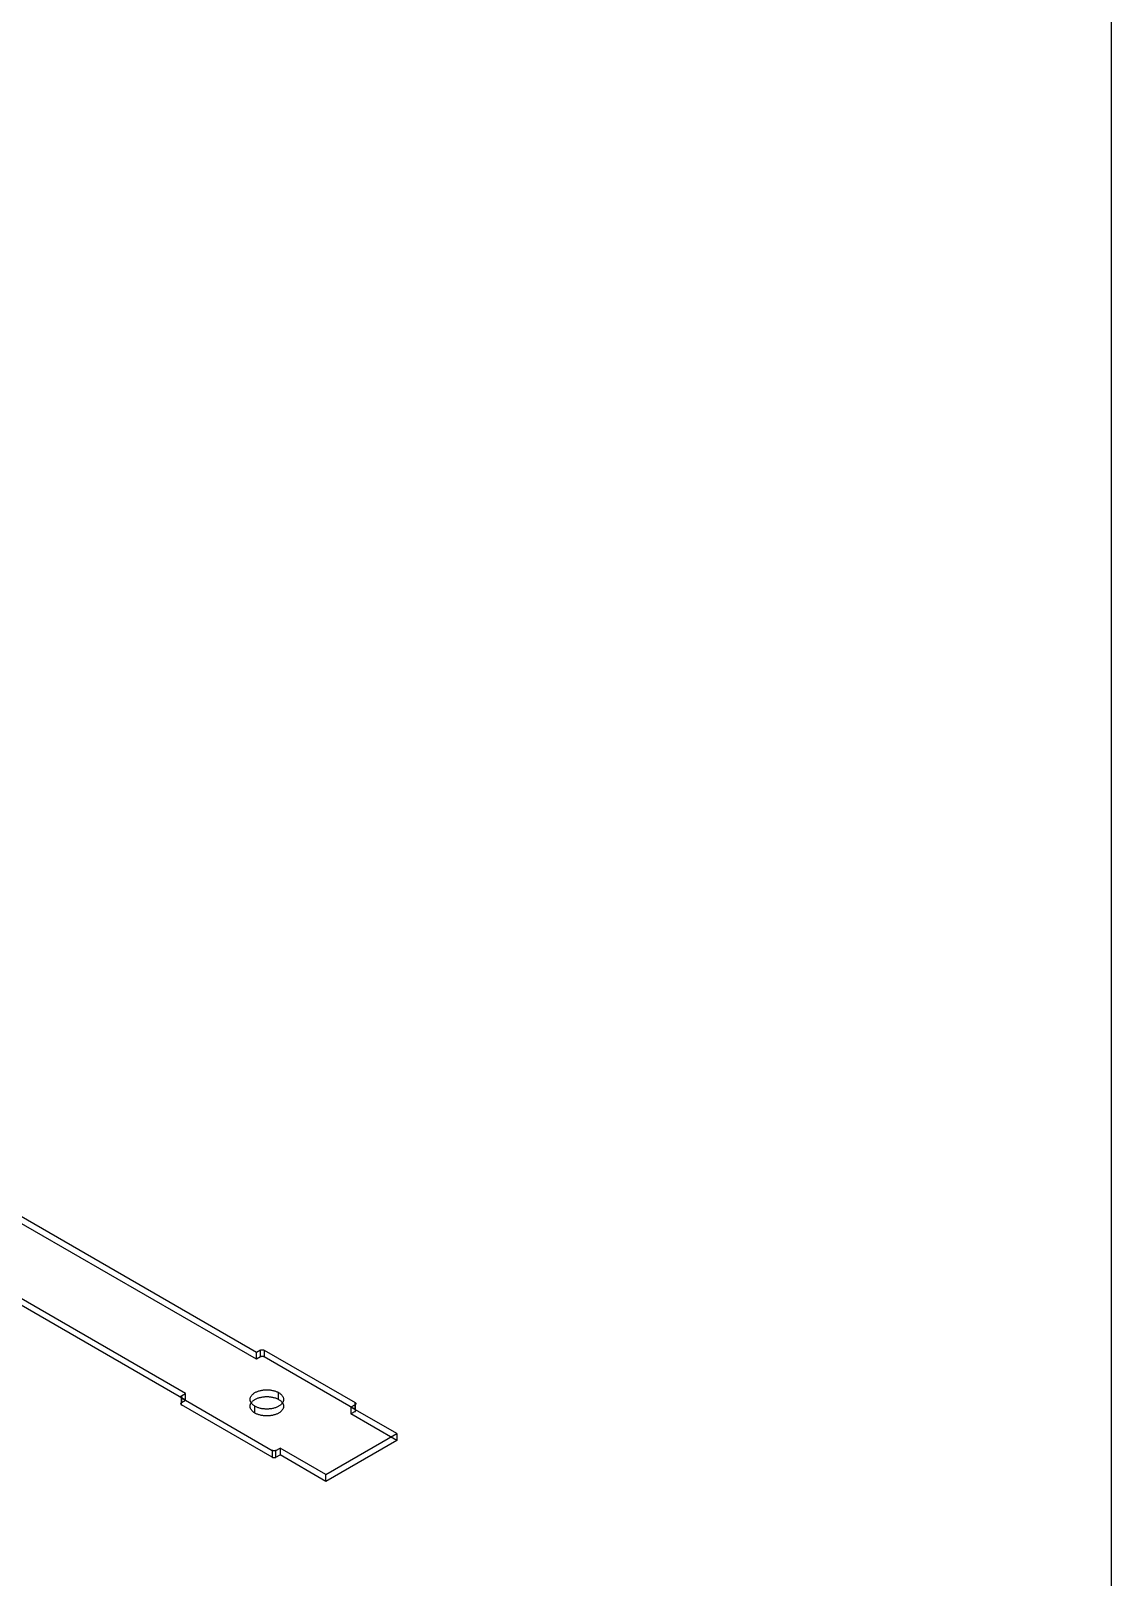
# Model space of a CAD drawing. Header units: inches. Extents: x 1.4 to 100.6, y 1.4 to 64.6.
# Drawn here: x 95.04 to 100.58, y 31.81 to 39.75 of the extents above; entities that cross this region are included whole.
import ezdxf

# ---------------------------------------------------------------- set-up
doc = ezdxf.new("R2010")
doc.units = ezdxf.units.IN
doc.header["$MEASUREMENT"] = 0

msp = doc.modelspace()

# ---------------------------------------------------------------- linework, layer by layer
at = {"layer": 'OUTLINE'}
for p, q in [((100.5833, 64.5833), (100.5833, 1.4167)), ((96.1956, 32.9629), (94.7389, 33.804)), ((96.1956, 32.9279), (94.7389, 33.7689)), ((95.8314, 32.7526), (94.3747, 33.5937)), ((95.8314, 32.7176), (94.3747, 33.5587)), ((96.2164, 32.9749), (96.1956, 32.9629)), ((96.1956, 32.9279), (96.1956, 32.9629)), ((96.2164, 32.9749), (96.2166, 32.975)), ((96.2164, 32.9399), (96.2164, 32.9749)), ((96.2166, 32.975), (96.2169, 32.9752)), ((96.2169, 32.9752), (96.2171, 32.9753)), ((96.2171, 32.9753), (96.2174, 32.9754)), ((96.2174, 32.9754), (96.2176, 32.9755)), ((96.2176, 32.9755), (96.2179, 32.9757)), ((96.2179, 32.9757), (96.2182, 32.9758)), ((96.2182, 32.9758), (96.2184, 32.9759)), ((96.2184, 32.9759), (96.2187, 32.976)), ((96.2187, 32.976), (96.219, 32.9761)), ((96.219, 32.9761), (96.2193, 32.9762)), ((96.2193, 32.9762), (96.2196, 32.9763)), ((96.2196, 32.9763), (96.2199, 32.9764)), ((96.2199, 32.9764), (96.2202, 32.9765)), ((96.2202, 32.9765), (96.2205, 32.9765)), ((96.2205, 32.9765), (96.2208, 32.9766)), ((96.2208, 32.9766), (96.2211, 32.9767)), ((96.2211, 32.9767), (96.2214, 32.9767)), ((96.2214, 32.9767), (96.2217, 32.9768)), ((96.2217, 32.9768), (96.222, 32.9769)), ((96.222, 32.9769), (96.2223, 32.9769)), ((96.2223, 32.9769), (96.2227, 32.977)), ((96.2227, 32.977), (96.223, 32.977)), ((96.223, 32.977), (96.2233, 32.977)), ((96.2233, 32.977), (96.2236, 32.9771)), ((96.2236, 32.9771), (96.224, 32.9771)), ((96.224, 32.9771), (96.2243, 32.9771)), ((96.2243, 32.9771), (96.2246, 32.9772)), ((96.2246, 32.9772), (96.225, 32.9772)), ((96.225, 32.9772), (96.2253, 32.9772)), ((96.2253, 32.9772), (96.2256, 32.9772)), ((96.2256, 32.9772), (96.2259, 32.9772)), ((96.2259, 32.9772), (96.2263, 32.9772)), ((96.2263, 32.9772), (96.2266, 32.9772)), ((96.2266, 32.9772), (96.2269, 32.9772)), ((96.2269, 32.9772), (96.2273, 32.9772)), ((96.2273, 32.9772), (96.2276, 32.9771)), ((96.2276, 32.9771), (96.2279, 32.9771)), ((96.2279, 32.9771), (96.2283, 32.9771)), ((96.2283, 32.9771), (96.2286, 32.977)), ((96.2286, 32.977), (96.2289, 32.977)), ((96.2289, 32.977), (96.2292, 32.977)), ((96.2292, 32.977), (96.2296, 32.9769)), ((96.2296, 32.9769), (96.2299, 32.9769)), ((96.2299, 32.9769), (96.2302, 32.9768)), ((96.2302, 32.9768), (96.2305, 32.9767)), ((96.2305, 32.9767), (96.2308, 32.9767)), ((96.2308, 32.9767), (96.2311, 32.9766)), ((96.2311, 32.9766), (96.2314, 32.9765)), ((96.2314, 32.9765), (96.2317, 32.9765)), ((96.2317, 32.9765), (96.232, 32.9764)), ((96.232, 32.9764), (96.2323, 32.9763)), ((96.2323, 32.9763), (96.2326, 32.9762)), ((96.2326, 32.9762), (96.2329, 32.9761)), ((96.2329, 32.9761), (96.2332, 32.976)), ((96.2332, 32.976), (96.2335, 32.9759)), ((96.2335, 32.9759), (96.2337, 32.9758)), ((96.2337, 32.9758), (96.234, 32.9757)), ((96.234, 32.9757), (96.2343, 32.9755)), ((96.2343, 32.9755), (96.2345, 32.9754)), ((96.2345, 32.9754), (96.2348, 32.9753)), ((96.2348, 32.9753), (96.235, 32.9752)), ((96.235, 32.9752), (96.2353, 32.975)), ((96.2353, 32.975), (96.2355, 32.9749)), ((96.2355, 32.9749), (96.702, 32.7056)), ((96.2355, 32.9749), (96.2355, 32.9399)), ((96.2164, 32.9399), (96.1956, 32.9279)), ((96.2166, 32.94), (96.2164, 32.9399)), ((96.2169, 32.9401), (96.2166, 32.94)), ((96.2171, 32.9403), (96.2169, 32.9401)), ((96.2174, 32.9404), (96.2171, 32.9403)), ((96.2176, 32.9405), (96.2174, 32.9404)), ((96.2179, 32.9406), (96.2176, 32.9405)), ((96.2182, 32.9407), (96.2179, 32.9406)), ((96.2184, 32.9408), (96.2182, 32.9407)), ((96.2187, 32.9409), (96.2184, 32.9408)), ((96.219, 32.941), (96.2187, 32.9409)), ((96.2193, 32.9411), (96.219, 32.941)), ((96.2196, 32.9412), (96.2193, 32.9411)), ((96.2199, 32.9413), (96.2196, 32.9412)), ((96.2202, 32.9414), (96.2199, 32.9413)), ((96.2205, 32.9415), (96.2202, 32.9414)), ((96.2208, 32.9416), (96.2205, 32.9415)), ((96.2211, 32.9416), (96.2208, 32.9416)), ((96.2214, 32.9417), (96.2211, 32.9416)), ((96.2217, 32.9418), (96.2214, 32.9417)), ((96.222, 32.9418), (96.2217, 32.9418)), ((96.2223, 32.9419), (96.222, 32.9418)), ((96.2227, 32.9419), (96.2223, 32.9419)), ((96.223, 32.942), (96.2227, 32.9419)), ((96.2233, 32.942), (96.223, 32.942)), ((96.2236, 32.942), (96.2233, 32.942)), ((96.224, 32.9421), (96.2236, 32.942)), ((96.2243, 32.9421), (96.224, 32.9421)), ((96.2246, 32.9421), (96.2243, 32.9421)), ((96.225, 32.9421), (96.2246, 32.9421)), ((96.2253, 32.9421), (96.225, 32.9421)), ((96.2256, 32.9422), (96.2253, 32.9421)), ((96.2259, 32.9422), (96.2256, 32.9422)), ((96.2263, 32.9422), (96.2259, 32.9422)), ((96.2266, 32.9421), (96.2263, 32.9422)), ((96.2269, 32.9421), (96.2266, 32.9421)), ((96.2273, 32.9421), (96.2269, 32.9421)), ((96.2276, 32.9421), (96.2273, 32.9421)), ((96.2279, 32.9421), (96.2276, 32.9421)), ((96.2283, 32.942), (96.2279, 32.9421)), ((96.2286, 32.942), (96.2283, 32.942)), ((96.2289, 32.942), (96.2286, 32.942)), ((96.2292, 32.9419), (96.2289, 32.942)), ((96.2296, 32.9419), (96.2292, 32.9419)), ((96.2299, 32.9418), (96.2296, 32.9419)), ((96.2302, 32.9418), (96.2299, 32.9418)), ((96.2305, 32.9417), (96.2302, 32.9418)), ((96.2308, 32.9416), (96.2305, 32.9417)), ((96.2311, 32.9416), (96.2308, 32.9416)), ((96.2314, 32.9415), (96.2311, 32.9416)), ((96.2317, 32.9414), (96.2314, 32.9415)), ((96.232, 32.9413), (96.2317, 32.9414)), ((96.2323, 32.9412), (96.232, 32.9413)), ((96.2326, 32.9411), (96.2323, 32.9412)), ((96.2329, 32.941), (96.2326, 32.9411)), ((96.2332, 32.9409), (96.2329, 32.941)), ((96.2335, 32.9408), (96.2332, 32.9409)), ((96.2337, 32.9407), (96.2335, 32.9408)), ((96.234, 32.9406), (96.2337, 32.9407)), ((96.2343, 32.9405), (96.234, 32.9406)), ((96.2345, 32.9404), (96.2343, 32.9405)), ((96.2348, 32.9403), (96.2345, 32.9404)), ((96.235, 32.9401), (96.2348, 32.9403)), ((96.2353, 32.94), (96.235, 32.9401)), ((96.2355, 32.9399), (96.2353, 32.94)), ((96.702, 32.6706), (96.2355, 32.9399)), ((95.8067, 32.7359), (95.8068, 32.7361)), ((95.8067, 32.7357), (95.8067, 32.7359)), ((95.8067, 32.7355), (95.8067, 32.7357)), ((95.8067, 32.7353), (95.8067, 32.7355)), ((95.8067, 32.7351), (95.8067, 32.7353)), ((95.8067, 32.7349), (95.8067, 32.7351)), ((95.8067, 32.7347), (95.8067, 32.7349)), ((95.8067, 32.7346), (95.8067, 32.7347)), ((95.8067, 32.7344), (95.8067, 32.7346)), ((95.8068, 32.7342), (95.8067, 32.7344)), ((95.8068, 32.7363), (95.8069, 32.7365)), ((95.8068, 32.7361), (95.8068, 32.7363)), ((95.8068, 32.734), (95.8068, 32.7342)), ((95.8069, 32.7338), (95.8068, 32.734)), ((95.8069, 32.7366), (95.807, 32.7368)), ((95.8069, 32.7365), (95.8069, 32.7366)), ((95.8069, 32.7336), (95.8069, 32.7338)), ((95.807, 32.7334), (95.8069, 32.7336)), ((95.807, 32.7368), (95.8071, 32.737)), ((95.8071, 32.7332), (95.807, 32.7334)), ((95.8071, 32.737), (95.8072, 32.7372)), ((95.8072, 32.733), (95.8071, 32.7332)), ((95.8072, 32.7372), (95.8073, 32.7374)), ((95.8073, 32.7329), (95.8072, 32.733)), ((95.8073, 32.7374), (95.8074, 32.7376)), ((95.8074, 32.7327), (95.8073, 32.7329)), ((95.8074, 32.7376), (95.8075, 32.7378)), ((95.8075, 32.7325), (95.8074, 32.7327)), ((95.8075, 32.7378), (95.8076, 32.7379)), ((95.8076, 32.7323), (95.8075, 32.7325)), ((95.8076, 32.7379), (95.8077, 32.7381)), ((95.8077, 32.7321), (95.8076, 32.7323)), ((95.8077, 32.7381), (95.8078, 32.7383)), ((95.8078, 32.732), (95.8077, 32.7321)), ((95.8078, 32.7383), (95.808, 32.7385)), ((95.808, 32.7318), (95.8078, 32.732)), ((95.808, 32.7385), (95.8081, 32.7386)), ((95.8081, 32.7316), (95.808, 32.7318)), ((95.8081, 32.7386), (95.8083, 32.7388)), ((95.8083, 32.7314), (95.8081, 32.7316)), ((95.8083, 32.7388), (95.8084, 32.739)), ((95.8084, 32.7313), (95.8083, 32.7314)), ((95.8084, 32.739), (95.8086, 32.7391)), ((95.8086, 32.7311), (95.8084, 32.7313)), ((95.8086, 32.7391), (95.8088, 32.7393)), ((95.8088, 32.7309), (95.8086, 32.7311)), ((95.8088, 32.7393), (95.809, 32.7395)), ((95.809, 32.7308), (95.8088, 32.7309)), ((95.809, 32.7395), (95.8091, 32.7396)), ((95.8091, 32.7306), (95.809, 32.7308)), ((95.8091, 32.7396), (95.8093, 32.7398)), ((95.8093, 32.7305), (95.8091, 32.7306)), ((95.8093, 32.7398), (95.8095, 32.7399)), ((95.8095, 32.7303), (95.8093, 32.7305)), ((95.8095, 32.7399), (95.8097, 32.7401)), ((95.8097, 32.7302), (95.8095, 32.7303)), ((95.8097, 32.7401), (95.81, 32.7402)), ((95.81, 32.73), (95.8097, 32.7302)), ((95.81, 32.7402), (95.8102, 32.7404)), ((95.8102, 32.7299), (95.81, 32.73)), ((95.8102, 32.7404), (95.8104, 32.7405)), ((95.8104, 32.7297), (95.8102, 32.7299)), ((95.8104, 32.7405), (95.8106, 32.7406)), ((95.8106, 32.7296), (95.8104, 32.7297)), ((95.8106, 32.7406), (95.8314, 32.7526)), ((95.8106, 32.7406), (95.8106, 32.7056)), ((95.8106, 32.6946), (95.8106, 32.7296)), ((95.8106, 32.7296), (96.2771, 32.4603)), ((95.8106, 32.7056), (95.8314, 32.7176)), ((95.8314, 32.7176), (95.8314, 32.7526)), ((96.1632, 32.7218), (96.1633, 32.7242)), ((96.1633, 32.7194), (96.1632, 32.7218)), ((96.1633, 32.7242), (96.1636, 32.7267)), ((96.1636, 32.717), (96.1633, 32.7194)), ((96.1636, 32.7267), (96.1641, 32.7291)), ((96.1641, 32.7145), (96.1636, 32.717)), ((96.1641, 32.7291), (96.1648, 32.7315)), ((96.1648, 32.7121), (96.1641, 32.7145)), ((96.1648, 32.7315), (96.1657, 32.7339)), ((96.1657, 32.7098), (96.1648, 32.7121)), ((96.1657, 32.7339), (96.1669, 32.7362)), ((96.1669, 32.7074), (96.1657, 32.7098)), ((96.1669, 32.7362), (96.1682, 32.7385)), ((96.1682, 32.7051), (96.1669, 32.7074)), ((96.1682, 32.7385), (96.1697, 32.7408)), ((96.1697, 32.7408), (96.1714, 32.743)), ((96.1697, 32.7057), (96.1714, 32.708)), ((96.1714, 32.743), (96.1733, 32.7452)), ((96.1714, 32.708), (96.1733, 32.7101)), ((96.1733, 32.7452), (96.1754, 32.7473)), ((96.1733, 32.7101), (96.1754, 32.7122)), ((96.1754, 32.7473), (96.1776, 32.7493)), ((96.1754, 32.7122), (96.1776, 32.7143)), ((96.1776, 32.7493), (96.1801, 32.7513)), ((96.1776, 32.7143), (96.1801, 32.7163)), ((96.1801, 32.7513), (96.1827, 32.7532)), ((96.1801, 32.7163), (96.1827, 32.7182)), ((96.1827, 32.7532), (96.1854, 32.7551)), ((96.1827, 32.7182), (96.1854, 32.72)), ((96.1854, 32.7551), (96.1883, 32.7569)), ((96.1854, 32.72), (96.1883, 32.7218)), ((96.1883, 32.7569), (96.1914, 32.7585)), ((96.1883, 32.7218), (96.1914, 32.7235)), ((96.1914, 32.7585), (96.1946, 32.7601)), ((96.1914, 32.7235), (96.1946, 32.7251)), ((96.1946, 32.7601), (96.1979, 32.7616)), ((96.1946, 32.7251), (96.1979, 32.7266)), ((96.1979, 32.7616), (96.2013, 32.763)), ((96.1979, 32.7266), (96.2013, 32.728)), ((96.2013, 32.763), (96.2049, 32.7643)), ((96.2013, 32.728), (96.2049, 32.7293)), ((96.2049, 32.7643), (96.2085, 32.7655)), ((96.2049, 32.7293), (96.2085, 32.7305)), ((96.2085, 32.7655), (96.2123, 32.7666)), ((96.2085, 32.7305), (96.2123, 32.7316)), ((96.2123, 32.7666), (96.2162, 32.7676)), ((96.2123, 32.7316), (96.2162, 32.7326)), ((96.2162, 32.7676), (96.2201, 32.7685)), ((96.2162, 32.7326), (96.2201, 32.7334)), ((96.2201, 32.7685), (96.2241, 32.7692)), ((96.2201, 32.7334), (96.2241, 32.7342)), ((96.2241, 32.7692), (96.2282, 32.7699)), ((96.2241, 32.7342), (96.2282, 32.7348)), ((96.2282, 32.7699), (96.2323, 32.7704)), ((96.2282, 32.7348), (96.2323, 32.7354)), ((96.2323, 32.7704), (96.2364, 32.7708)), ((96.2323, 32.7354), (96.2364, 32.7358)), ((96.2364, 32.7708), (96.2406, 32.7711)), ((96.2364, 32.7358), (96.2406, 32.7361)), ((96.2406, 32.7711), (96.2448, 32.7713)), ((96.2406, 32.7361), (96.2448, 32.7363)), ((96.2448, 32.7713), (96.249, 32.7714)), ((96.2448, 32.7363), (96.249, 32.7363)), ((96.249, 32.7714), (96.2532, 32.7713)), ((96.249, 32.7363), (96.2532, 32.7363)), ((96.2532, 32.7713), (96.2574, 32.7711)), ((96.2532, 32.7363), (96.2574, 32.7361)), ((96.2574, 32.7711), (96.2616, 32.7708)), ((96.2574, 32.7361), (96.2616, 32.7358)), ((96.2616, 32.7708), (96.2658, 32.7704)), ((96.2616, 32.7358), (96.2658, 32.7354)), ((96.2658, 32.7704), (96.2699, 32.7699)), ((96.2658, 32.7354), (96.2699, 32.7348)), ((96.2699, 32.7699), (96.2739, 32.7692)), ((96.2699, 32.7348), (96.2739, 32.7342)), ((96.2739, 32.7692), (96.2779, 32.7685)), ((96.2739, 32.7342), (96.2779, 32.7334)), ((96.2779, 32.7685), (96.2819, 32.7676)), ((96.2779, 32.7334), (96.2819, 32.7326)), ((96.2819, 32.7676), (96.2857, 32.7666)), ((96.2819, 32.7326), (96.2857, 32.7316)), ((96.2857, 32.7666), (96.2895, 32.7655)), ((96.2857, 32.7316), (96.2895, 32.7305)), ((96.2895, 32.7655), (96.2931, 32.7643)), ((96.2895, 32.7305), (96.2931, 32.7293)), ((96.2931, 32.7643), (96.2967, 32.763)), ((96.2931, 32.7293), (96.2967, 32.728)), ((96.2967, 32.763), (96.3001, 32.7616)), ((96.2967, 32.728), (96.3001, 32.7266)), ((96.3001, 32.7616), (96.3035, 32.7601)), ((96.3001, 32.7266), (96.3035, 32.7251)), ((96.3035, 32.7601), (96.3067, 32.7585)), ((96.3035, 32.7251), (96.3067, 32.7235)), ((96.3067, 32.7585), (96.3097, 32.7569)), ((96.3067, 32.7235), (96.3097, 32.7218)), ((96.3097, 32.7569), (96.3126, 32.7551)), ((96.3097, 32.7218), (96.3097, 32.7569)), ((96.3097, 32.7218), (96.3126, 32.72)), ((96.3126, 32.7551), (96.3154, 32.7532)), ((96.3126, 32.72), (96.3154, 32.7182)), ((96.3154, 32.7532), (96.318, 32.7513)), ((96.3154, 32.7182), (96.318, 32.7163)), ((96.318, 32.7513), (96.3204, 32.7493)), ((96.318, 32.7163), (96.3204, 32.7143)), ((96.3204, 32.7493), (96.3226, 32.7473)), ((96.3204, 32.7143), (96.3226, 32.7122)), ((96.3226, 32.7473), (96.3247, 32.7452)), ((96.3226, 32.7122), (96.3247, 32.7101)), ((96.3247, 32.7452), (96.3266, 32.743)), ((96.3247, 32.7101), (96.3266, 32.708)), ((96.3266, 32.743), (96.3283, 32.7408)), ((96.3266, 32.708), (96.3283, 32.7057)), ((96.3283, 32.7408), (96.3298, 32.7385)), ((96.3298, 32.7385), (96.3312, 32.7362)), ((96.3312, 32.7074), (96.3298, 32.7051)), ((96.3312, 32.7362), (96.3323, 32.7339)), ((96.3323, 32.7098), (96.3312, 32.7074)), ((96.3323, 32.7339), (96.3332, 32.7315)), ((96.3332, 32.7121), (96.3323, 32.7098)), ((96.3332, 32.7315), (96.3339, 32.7291)), ((96.3339, 32.7145), (96.3332, 32.7121)), ((96.3339, 32.7291), (96.3344, 32.7267)), ((96.3344, 32.717), (96.3339, 32.7145)), ((96.3344, 32.7267), (96.3347, 32.7242)), ((96.3347, 32.7194), (96.3344, 32.717)), ((96.3347, 32.7242), (96.3348, 32.7218)), ((96.3348, 32.7218), (96.3347, 32.7194)), ((95.8068, 32.701), (95.8067, 32.7008)), ((95.8067, 32.7008), (95.8067, 32.7007)), ((95.8067, 32.7007), (95.8067, 32.7005)), ((95.8067, 32.7005), (95.8067, 32.7003)), ((95.8067, 32.7003), (95.8067, 32.7001)), ((95.8067, 32.7001), (95.8067, 32.6999)), ((95.8067, 32.6999), (95.8067, 32.6997)), ((95.8067, 32.6997), (95.8067, 32.6995)), ((95.8067, 32.6995), (95.8067, 32.6993)), ((95.8067, 32.6993), (95.8068, 32.6991)), ((95.8069, 32.7014), (95.8068, 32.7012)), ((95.8068, 32.7012), (95.8068, 32.701)), ((95.8068, 32.6991), (95.8068, 32.6989)), ((95.8068, 32.6989), (95.8069, 32.6987)), ((95.807, 32.7018), (95.8069, 32.7016)), ((95.8069, 32.7016), (95.8069, 32.7014)), ((95.8069, 32.6987), (95.8069, 32.6986)), ((95.8069, 32.6986), (95.807, 32.6984)), ((95.8071, 32.702), (95.807, 32.7018)), ((95.807, 32.6984), (95.8071, 32.6982)), ((95.8072, 32.7022), (95.8071, 32.702)), ((95.8071, 32.6982), (95.8072, 32.698)), ((95.8073, 32.7023), (95.8072, 32.7022)), ((95.8072, 32.698), (95.8073, 32.6978)), ((95.8074, 32.7025), (95.8073, 32.7023)), ((95.8073, 32.6978), (95.8074, 32.6976)), ((95.8075, 32.7027), (95.8074, 32.7025)), ((95.8074, 32.6976), (95.8075, 32.6975)), ((95.8076, 32.7029), (95.8075, 32.7027)), ((95.8075, 32.6975), (95.8076, 32.6973)), ((95.8077, 32.7031), (95.8076, 32.7029)), ((95.8076, 32.6973), (95.8077, 32.6971)), ((95.8078, 32.7032), (95.8077, 32.7031)), ((95.8077, 32.6971), (95.8078, 32.6969)), ((95.808, 32.7034), (95.8078, 32.7032)), ((95.8078, 32.6969), (95.808, 32.6967)), ((95.8081, 32.7036), (95.808, 32.7034)), ((95.808, 32.6967), (95.8081, 32.6966)), ((95.8083, 32.7038), (95.8081, 32.7036)), ((95.8081, 32.6966), (95.8083, 32.6964)), ((95.8084, 32.7039), (95.8083, 32.7038)), ((95.8083, 32.6964), (95.8084, 32.6962)), ((95.8086, 32.7041), (95.8084, 32.7039)), ((95.8084, 32.6962), (95.8086, 32.6961)), ((95.8088, 32.7043), (95.8086, 32.7041)), ((95.8086, 32.6961), (95.8088, 32.6959)), ((95.809, 32.7044), (95.8088, 32.7043)), ((95.8088, 32.6959), (95.809, 32.6957)), ((95.8091, 32.7046), (95.809, 32.7044)), ((95.809, 32.6957), (95.8091, 32.6956)), ((95.8093, 32.7047), (95.8091, 32.7046)), ((95.8091, 32.6956), (95.8093, 32.6954)), ((95.8095, 32.7049), (95.8093, 32.7047)), ((95.8093, 32.6954), (95.8095, 32.6953)), ((95.8097, 32.705), (95.8095, 32.7049)), ((95.8095, 32.6953), (95.8097, 32.6951)), ((95.81, 32.7052), (95.8097, 32.705)), ((95.8097, 32.6951), (95.81, 32.695)), ((95.8102, 32.7053), (95.81, 32.7052)), ((95.81, 32.695), (95.8102, 32.6948)), ((95.8104, 32.7055), (95.8102, 32.7053)), ((95.8102, 32.6948), (95.8104, 32.6947)), ((95.8106, 32.7056), (95.8104, 32.7055)), ((95.8104, 32.6947), (95.8106, 32.6946)), ((96.2771, 32.4252), (95.8106, 32.6946)), ((96.1632, 32.6868), (96.1633, 32.6892)), ((96.1633, 32.6843), (96.1632, 32.6868)), ((96.1633, 32.6892), (96.1636, 32.6916)), ((96.1636, 32.6819), (96.1633, 32.6843)), ((96.1636, 32.6916), (96.1641, 32.694)), ((96.1641, 32.6795), (96.1636, 32.6819)), ((96.1641, 32.694), (96.1648, 32.6964)), ((96.1648, 32.6771), (96.1641, 32.6795)), ((96.1648, 32.6964), (96.1657, 32.6988)), ((96.1657, 32.6747), (96.1648, 32.6771)), ((96.1657, 32.6988), (96.1669, 32.7012)), ((96.1669, 32.6724), (96.1657, 32.6747)), ((96.1669, 32.7012), (96.1682, 32.7035)), ((96.1682, 32.6701), (96.1669, 32.6724)), ((96.1682, 32.7035), (96.1697, 32.7057)), ((96.1697, 32.7028), (96.1682, 32.7051)), ((96.1697, 32.6678), (96.1682, 32.6701)), ((96.1714, 32.7006), (96.1697, 32.7028)), ((96.1714, 32.6656), (96.1697, 32.6678)), ((96.1733, 32.6984), (96.1714, 32.7006)), ((96.1733, 32.6634), (96.1714, 32.6656)), ((96.1754, 32.6963), (96.1733, 32.6984)), ((96.1754, 32.6613), (96.1733, 32.6634)), ((96.1776, 32.6943), (96.1754, 32.6963)), ((96.1776, 32.6592), (96.1754, 32.6613)), ((96.1801, 32.6923), (96.1776, 32.6943)), ((96.1801, 32.6572), (96.1776, 32.6592)), ((96.1827, 32.6904), (96.1801, 32.6923)), ((96.1827, 32.6553), (96.1801, 32.6572)), ((96.1854, 32.6885), (96.1827, 32.6904)), ((96.1854, 32.6535), (96.1827, 32.6553)), ((96.1883, 32.6868), (96.1854, 32.6885)), ((96.1883, 32.6517), (96.1854, 32.6535)), ((96.1883, 32.6517), (96.1883, 32.6868)), ((96.1914, 32.6851), (96.1883, 32.6868)), ((96.1914, 32.65), (96.1883, 32.6517)), ((96.1946, 32.6835), (96.1914, 32.6851)), ((96.1946, 32.6485), (96.1914, 32.65)), ((96.1979, 32.682), (96.1946, 32.6835)), ((96.1979, 32.647), (96.1946, 32.6485)), ((96.2013, 32.6806), (96.1979, 32.682)), ((96.2013, 32.6456), (96.1979, 32.647)), ((96.2049, 32.6793), (96.2013, 32.6806)), ((96.2049, 32.6443), (96.2013, 32.6456)), ((96.2085, 32.6781), (96.2049, 32.6793)), ((96.2085, 32.6431), (96.2049, 32.6443)), ((96.2123, 32.677), (96.2085, 32.6781)), ((96.2123, 32.642), (96.2085, 32.6431)), ((96.2162, 32.676), (96.2123, 32.677)), ((96.2162, 32.641), (96.2123, 32.642)), ((96.2201, 32.6751), (96.2162, 32.676)), ((96.2201, 32.6401), (96.2162, 32.641)), ((96.2241, 32.6744), (96.2201, 32.6751)), ((96.2241, 32.6393), (96.2201, 32.6401)), ((96.2282, 32.6737), (96.2241, 32.6744)), ((96.2282, 32.6387), (96.2241, 32.6393)), ((96.2323, 32.6732), (96.2282, 32.6737)), ((96.2323, 32.6382), (96.2282, 32.6387)), ((96.2364, 32.6728), (96.2323, 32.6732)), ((96.2364, 32.6377), (96.2323, 32.6382)), ((96.2406, 32.6725), (96.2364, 32.6728)), ((96.2406, 32.6374), (96.2364, 32.6377)), ((96.2448, 32.6723), (96.2406, 32.6725)), ((96.2448, 32.6373), (96.2406, 32.6374)), ((96.249, 32.6722), (96.2448, 32.6723)), ((96.249, 32.6372), (96.2448, 32.6373)), ((96.2532, 32.6723), (96.249, 32.6722)), ((96.2532, 32.6373), (96.249, 32.6372)), ((96.2574, 32.6725), (96.2532, 32.6723)), ((96.2574, 32.6374), (96.2532, 32.6373)), ((96.2616, 32.6728), (96.2574, 32.6725)), ((96.2616, 32.6377), (96.2574, 32.6374)), ((96.2658, 32.6732), (96.2616, 32.6728)), ((96.2658, 32.6382), (96.2616, 32.6377)), ((96.2699, 32.6737), (96.2658, 32.6732)), ((96.2699, 32.6387), (96.2658, 32.6382)), ((96.2739, 32.6744), (96.2699, 32.6737)), ((96.2739, 32.6393), (96.2699, 32.6387)), ((96.2779, 32.6751), (96.2739, 32.6744)), ((96.2779, 32.6401), (96.2739, 32.6393)), ((96.2819, 32.676), (96.2779, 32.6751)), ((96.2819, 32.641), (96.2779, 32.6401)), ((96.2857, 32.677), (96.2819, 32.676)), ((96.2857, 32.642), (96.2819, 32.641)), ((96.2895, 32.6781), (96.2857, 32.677)), ((96.2895, 32.6431), (96.2857, 32.642)), ((96.2931, 32.6793), (96.2895, 32.6781)), ((96.2931, 32.6443), (96.2895, 32.6431)), ((96.2967, 32.6806), (96.2931, 32.6793)), ((96.2967, 32.6456), (96.2931, 32.6443)), ((96.3001, 32.682), (96.2967, 32.6806)), ((96.3001, 32.647), (96.2967, 32.6456)), ((96.3035, 32.6835), (96.3001, 32.682)), ((96.3035, 32.6485), (96.3001, 32.647)), ((96.3067, 32.6851), (96.3035, 32.6835)), ((96.3067, 32.65), (96.3035, 32.6485)), ((96.3097, 32.6868), (96.3067, 32.6851)), ((96.3097, 32.6517), (96.3067, 32.65)), ((96.3126, 32.6885), (96.3097, 32.6868)), ((96.3126, 32.6535), (96.3097, 32.6517)), ((96.3154, 32.6904), (96.3126, 32.6885)), ((96.3154, 32.6553), (96.3126, 32.6535)), ((96.318, 32.6923), (96.3154, 32.6904)), ((96.318, 32.6572), (96.3154, 32.6553)), ((96.3204, 32.6943), (96.318, 32.6923)), ((96.3204, 32.6592), (96.318, 32.6572)), ((96.3226, 32.6963), (96.3204, 32.6943)), ((96.3226, 32.6613), (96.3204, 32.6592)), ((96.3247, 32.6984), (96.3226, 32.6963)), ((96.3247, 32.6634), (96.3226, 32.6613)), ((96.3266, 32.7006), (96.3247, 32.6984)), ((96.3266, 32.6656), (96.3247, 32.6634)), ((96.3283, 32.7028), (96.3266, 32.7006)), ((96.3283, 32.6678), (96.3266, 32.6656)), ((96.3283, 32.7057), (96.3298, 32.7035)), ((96.3298, 32.7051), (96.3283, 32.7028)), ((96.3298, 32.6701), (96.3283, 32.6678)), ((96.3298, 32.7035), (96.3312, 32.7012)), ((96.3312, 32.6724), (96.3298, 32.6701)), ((96.3312, 32.7012), (96.3323, 32.6988)), ((96.3323, 32.6747), (96.3312, 32.6724)), ((96.3323, 32.6988), (96.3332, 32.6964)), ((96.3332, 32.6771), (96.3323, 32.6747)), ((96.3332, 32.6964), (96.3339, 32.694)), ((96.3339, 32.6795), (96.3332, 32.6771)), ((96.3339, 32.694), (96.3344, 32.6916)), ((96.3344, 32.6819), (96.3339, 32.6795)), ((96.3344, 32.6916), (96.3347, 32.6892)), ((96.3347, 32.6843), (96.3344, 32.6819)), ((96.3347, 32.6892), (96.3348, 32.6868)), ((96.3348, 32.6868), (96.3347, 32.6843)), ((96.702, 32.6946), (96.6812, 32.6826)), ((96.6812, 32.6826), (96.6812, 32.6475)), ((96.9167, 32.5466), (96.6812, 32.6826)), ((96.702, 32.6595), (96.6812, 32.6475)), ((96.9167, 32.5115), (96.6812, 32.6475)), ((96.702, 32.7056), (96.7022, 32.7055)), ((96.702, 32.6706), (96.702, 32.7056)), ((96.7022, 32.6947), (96.702, 32.6946)), ((96.702, 32.6946), (96.702, 32.6595)), ((96.7022, 32.6704), (96.702, 32.6706)), ((96.702, 32.6595), (96.7022, 32.6597)), ((96.7022, 32.7055), (96.7024, 32.7053)), ((96.7024, 32.6948), (96.7022, 32.6947)), ((96.7024, 32.6703), (96.7022, 32.6704)), ((96.7022, 32.6597), (96.7024, 32.6598)), ((96.7024, 32.7053), (96.7026, 32.7052)), ((96.7026, 32.695), (96.7024, 32.6948)), ((96.7026, 32.6701), (96.7024, 32.6703)), ((96.7024, 32.6598), (96.7026, 32.6599)), ((96.7026, 32.7052), (96.7028, 32.705)), ((96.7028, 32.6951), (96.7026, 32.695)), ((96.7028, 32.67), (96.7026, 32.6701)), ((96.7026, 32.6599), (96.7028, 32.6601)), ((96.7028, 32.705), (96.7031, 32.7049)), ((96.7031, 32.6953), (96.7028, 32.6951)), ((96.7031, 32.6698), (96.7028, 32.67)), ((96.7028, 32.6601), (96.7031, 32.6602)), ((96.7031, 32.7049), (96.7033, 32.7047)), ((96.7033, 32.6954), (96.7031, 32.6953)), ((96.7033, 32.6697), (96.7031, 32.6698)), ((96.7031, 32.6602), (96.7033, 32.6604)), ((96.7033, 32.7047), (96.7034, 32.7046)), ((96.7034, 32.6956), (96.7033, 32.6954)), ((96.7034, 32.6695), (96.7033, 32.6697)), ((96.7033, 32.6604), (96.7034, 32.6605)), ((96.7034, 32.7046), (96.7036, 32.7044)), ((96.7036, 32.6957), (96.7034, 32.6956)), ((96.7036, 32.6694), (96.7034, 32.6695)), ((96.7034, 32.6605), (96.7036, 32.6607)), ((96.7036, 32.7044), (96.7038, 32.7043)), ((96.7038, 32.6959), (96.7036, 32.6957)), ((96.7038, 32.6692), (96.7036, 32.6694)), ((96.7036, 32.6607), (96.7038, 32.6609)), ((96.7038, 32.7043), (96.704, 32.7041)), ((96.704, 32.6961), (96.7038, 32.6959)), ((96.704, 32.669), (96.7038, 32.6692)), ((96.7038, 32.6609), (96.704, 32.661)), ((96.704, 32.7041), (96.7042, 32.7039)), ((96.7042, 32.6962), (96.704, 32.6961)), ((96.7042, 32.6689), (96.704, 32.669)), ((96.704, 32.661), (96.7042, 32.6612)), ((96.7042, 32.7039), (96.7043, 32.7038)), ((96.7043, 32.6964), (96.7042, 32.6962)), ((96.7043, 32.6687), (96.7042, 32.6689)), ((96.7042, 32.6612), (96.7043, 32.6614)), ((96.7043, 32.7038), (96.7045, 32.7036)), ((96.7045, 32.6966), (96.7043, 32.6964)), ((96.7045, 32.6685), (96.7043, 32.6687)), ((96.7043, 32.6614), (96.7045, 32.6615)), ((96.7045, 32.7036), (96.7046, 32.7034)), ((96.7046, 32.6967), (96.7045, 32.6966)), ((96.7046, 32.6684), (96.7045, 32.6685)), ((96.7045, 32.6615), (96.7046, 32.6617)), ((96.7046, 32.7034), (96.7048, 32.7032)), ((96.7048, 32.6969), (96.7046, 32.6967)), ((96.7048, 32.6682), (96.7046, 32.6684)), ((96.7046, 32.6617), (96.7048, 32.6619)), ((96.7048, 32.7032), (96.7049, 32.7031)), ((96.7049, 32.6971), (96.7048, 32.6969)), ((96.7049, 32.668), (96.7048, 32.6682)), ((96.7048, 32.6619), (96.7049, 32.6621)), ((96.7049, 32.7031), (96.705, 32.7029)), ((96.705, 32.6973), (96.7049, 32.6971)), ((96.705, 32.6678), (96.7049, 32.668)), ((96.7049, 32.6621), (96.705, 32.6622)), ((96.705, 32.7029), (96.7051, 32.7027)), ((96.7051, 32.6975), (96.705, 32.6973)), ((96.7051, 32.6677), (96.705, 32.6678)), ((96.705, 32.6622), (96.7051, 32.6624)), ((96.7051, 32.7027), (96.7052, 32.7025)), ((96.7052, 32.6976), (96.7051, 32.6975)), ((96.7052, 32.6675), (96.7051, 32.6677)), ((96.7051, 32.6624), (96.7052, 32.6626)), ((96.7052, 32.7025), (96.7053, 32.7023)), ((96.7053, 32.6978), (96.7052, 32.6976)), ((96.7053, 32.6673), (96.7052, 32.6675)), ((96.7052, 32.6626), (96.7053, 32.6628)), ((96.7053, 32.7023), (96.7054, 32.7022)), ((96.7054, 32.698), (96.7053, 32.6978)), ((96.7054, 32.6671), (96.7053, 32.6673)), ((96.7053, 32.6628), (96.7054, 32.663)), ((96.7054, 32.7022), (96.7055, 32.702)), ((96.7055, 32.6982), (96.7054, 32.698)), ((96.7055, 32.6669), (96.7054, 32.6671)), ((96.7054, 32.663), (96.7055, 32.6631)), ((96.7055, 32.702), (96.7056, 32.7018)), ((96.7056, 32.6984), (96.7055, 32.6982)), ((96.7056, 32.6667), (96.7055, 32.6669)), ((96.7055, 32.6631), (96.7056, 32.6633)), ((96.7056, 32.7018), (96.7057, 32.7016)), ((96.7057, 32.6986), (96.7056, 32.6984)), ((96.7057, 32.6666), (96.7056, 32.6667)), ((96.7056, 32.6633), (96.7057, 32.6635)), ((96.7057, 32.7016), (96.7057, 32.7014)), ((96.7057, 32.7014), (96.7058, 32.7012)), ((96.7058, 32.6989), (96.7057, 32.6987)), ((96.7057, 32.6987), (96.7057, 32.6986)), ((96.7057, 32.6664), (96.7057, 32.6666)), ((96.7058, 32.6662), (96.7057, 32.6664)), ((96.7057, 32.6637), (96.7058, 32.6639)), ((96.7057, 32.6635), (96.7057, 32.6637)), ((96.7058, 32.7012), (96.7058, 32.701)), ((96.7058, 32.701), (96.7058, 32.7008)), ((96.7058, 32.7008), (96.7059, 32.7007)), ((96.7059, 32.6995), (96.7058, 32.6993)), ((96.7058, 32.6993), (96.7058, 32.6991)), ((96.7058, 32.6991), (96.7058, 32.6989)), ((96.7058, 32.666), (96.7058, 32.6662)), ((96.7058, 32.6658), (96.7058, 32.666)), ((96.7059, 32.6656), (96.7058, 32.6658)), ((96.7058, 32.6643), (96.7059, 32.6645)), ((96.7058, 32.6641), (96.7058, 32.6643)), ((96.7058, 32.6639), (96.7058, 32.6641)), ((96.7059, 32.7007), (96.7059, 32.7005)), ((96.7059, 32.7005), (96.7059, 32.7003)), ((96.7059, 32.7003), (96.7059, 32.7001)), ((96.7059, 32.7001), (96.7059, 32.6999)), ((96.7059, 32.6999), (96.7059, 32.6997)), ((96.7059, 32.6997), (96.7059, 32.6995)), ((96.7059, 32.6654), (96.7059, 32.6656)), ((96.7059, 32.6652), (96.7059, 32.6654)), ((96.7059, 32.665), (96.7059, 32.6652)), ((96.7059, 32.6648), (96.7059, 32.665)), ((96.7059, 32.6647), (96.7059, 32.6648)), ((96.7059, 32.6645), (96.7059, 32.6647)), ((96.2962, 32.4603), (96.317, 32.4723)), ((96.317, 32.4723), (96.317, 32.4373)), ((96.5525, 32.3363), (96.317, 32.4723)), ((96.5525, 32.3363), (96.9167, 32.5466)), ((96.9167, 32.5115), (96.5525, 32.3013)), ((96.9167, 32.5466), (96.9167, 32.5115)), ((96.2771, 32.4603), (96.2771, 32.4252)), ((96.2773, 32.4602), (96.2771, 32.4603)), ((96.2771, 32.4252), (96.2773, 32.4251)), ((96.2776, 32.46), (96.2773, 32.4602)), ((96.2773, 32.4251), (96.2776, 32.425)), ((96.2778, 32.4599), (96.2776, 32.46)), ((96.2776, 32.425), (96.2778, 32.4249)), ((96.2781, 32.4598), (96.2778, 32.4599)), ((96.2778, 32.4249), (96.2781, 32.4247)), ((96.2783, 32.4597), (96.2781, 32.4598)), ((96.2781, 32.4247), (96.2783, 32.4246)), ((96.2786, 32.4595), (96.2783, 32.4597)), ((96.2783, 32.4246), (96.2786, 32.4245)), ((96.2789, 32.4594), (96.2786, 32.4595)), ((96.2786, 32.4245), (96.2789, 32.4244)), ((96.2791, 32.4593), (96.2789, 32.4594)), ((96.2789, 32.4244), (96.2791, 32.4243)), ((96.2794, 32.4592), (96.2791, 32.4593)), ((96.2791, 32.4243), (96.2794, 32.4242)), ((96.2797, 32.4591), (96.2794, 32.4592)), ((96.2794, 32.4242), (96.2797, 32.4241)), ((96.28, 32.459), (96.2797, 32.4591)), ((96.2797, 32.4241), (96.28, 32.424)), ((96.2803, 32.4589), (96.28, 32.459)), ((96.28, 32.424), (96.2803, 32.4239)), ((96.2806, 32.4588), (96.2803, 32.4589)), ((96.2803, 32.4239), (96.2806, 32.4238)), ((96.2809, 32.4588), (96.2806, 32.4588)), ((96.2806, 32.4238), (96.2809, 32.4237)), ((96.2812, 32.4587), (96.2809, 32.4588)), ((96.2809, 32.4237), (96.2812, 32.4236)), ((96.2815, 32.4586), (96.2812, 32.4587)), ((96.2812, 32.4236), (96.2815, 32.4236)), ((96.2818, 32.4585), (96.2815, 32.4586)), ((96.2815, 32.4236), (96.2818, 32.4235)), ((96.2821, 32.4585), (96.2818, 32.4585)), ((96.2818, 32.4235), (96.2821, 32.4234)), ((96.2824, 32.4584), (96.2821, 32.4585)), ((96.2821, 32.4234), (96.2824, 32.4234)), ((96.2827, 32.4583), (96.2824, 32.4584)), ((96.2824, 32.4234), (96.2827, 32.4233)), ((96.283, 32.4583), (96.2827, 32.4583)), ((96.2827, 32.4233), (96.283, 32.4232)), ((96.2834, 32.4582), (96.283, 32.4583)), ((96.283, 32.4232), (96.2834, 32.4232)), ((96.2837, 32.4582), (96.2834, 32.4582)), ((96.2834, 32.4232), (96.2837, 32.4232)), ((96.284, 32.4582), (96.2837, 32.4582)), ((96.2837, 32.4232), (96.284, 32.4231)), ((96.2843, 32.4581), (96.284, 32.4582)), ((96.284, 32.4231), (96.2843, 32.4231)), ((96.2847, 32.4581), (96.2843, 32.4581)), ((96.2843, 32.4231), (96.2847, 32.423)), ((96.285, 32.4581), (96.2847, 32.4581)), ((96.2847, 32.423), (96.285, 32.423)), ((96.2853, 32.458), (96.285, 32.4581)), ((96.285, 32.423), (96.2853, 32.423)), ((96.2856, 32.458), (96.2853, 32.458)), ((96.2853, 32.423), (96.2856, 32.423)), ((96.286, 32.458), (96.2856, 32.458)), ((96.2856, 32.423), (96.286, 32.423)), ((96.2863, 32.458), (96.286, 32.458)), ((96.286, 32.423), (96.2863, 32.423)), ((96.2866, 32.458), (96.2863, 32.458)), ((96.2863, 32.423), (96.2866, 32.423)), ((96.287, 32.458), (96.2866, 32.458)), ((96.2866, 32.423), (96.287, 32.423)), ((96.2873, 32.458), (96.287, 32.458)), ((96.287, 32.423), (96.2873, 32.423)), ((96.2876, 32.458), (96.2873, 32.458)), ((96.2873, 32.423), (96.2876, 32.423)), ((96.288, 32.458), (96.2876, 32.458)), ((96.2876, 32.423), (96.288, 32.423)), ((96.2883, 32.4581), (96.288, 32.458)), ((96.288, 32.423), (96.2883, 32.423)), ((96.2886, 32.4581), (96.2883, 32.4581)), ((96.2883, 32.423), (96.2886, 32.423)), ((96.289, 32.4581), (96.2886, 32.4581)), ((96.2886, 32.423), (96.289, 32.4231)), ((96.2893, 32.4582), (96.289, 32.4581)), ((96.289, 32.4231), (96.2893, 32.4231)), ((96.2896, 32.4582), (96.2893, 32.4582)), ((96.2893, 32.4231), (96.2896, 32.4232)), ((96.2899, 32.4582), (96.2896, 32.4582)), ((96.2896, 32.4232), (96.2899, 32.4232)), ((96.2902, 32.4583), (96.2899, 32.4582)), ((96.2899, 32.4232), (96.2902, 32.4232)), ((96.2906, 32.4583), (96.2902, 32.4583)), ((96.2902, 32.4232), (96.2906, 32.4233)), ((96.2909, 32.4584), (96.2906, 32.4583)), ((96.2906, 32.4233), (96.2909, 32.4234)), ((96.2912, 32.4585), (96.2909, 32.4584)), ((96.2909, 32.4234), (96.2912, 32.4234)), ((96.2915, 32.4585), (96.2912, 32.4585)), ((96.2912, 32.4234), (96.2915, 32.4235)), ((96.2918, 32.4586), (96.2915, 32.4585)), ((96.2915, 32.4235), (96.2918, 32.4236)), ((96.2921, 32.4587), (96.2918, 32.4586)), ((96.2918, 32.4236), (96.2921, 32.4236)), ((96.2924, 32.4588), (96.2921, 32.4587)), ((96.2921, 32.4236), (96.2924, 32.4237)), ((96.2927, 32.4588), (96.2924, 32.4588)), ((96.2924, 32.4237), (96.2927, 32.4238)), ((96.293, 32.4589), (96.2927, 32.4588)), ((96.2927, 32.4238), (96.293, 32.4239)), ((96.2933, 32.459), (96.293, 32.4589)), ((96.293, 32.4239), (96.2933, 32.424)), ((96.2936, 32.4591), (96.2933, 32.459)), ((96.2933, 32.424), (96.2936, 32.4241)), ((96.2939, 32.4592), (96.2936, 32.4591)), ((96.2936, 32.4241), (96.2939, 32.4242)), ((96.2942, 32.4593), (96.2939, 32.4592)), ((96.2939, 32.4242), (96.2942, 32.4243)), ((96.2944, 32.4594), (96.2942, 32.4593)), ((96.2942, 32.4243), (96.2944, 32.4244)), ((96.2947, 32.4595), (96.2944, 32.4594)), ((96.2944, 32.4244), (96.2947, 32.4245)), ((96.295, 32.4597), (96.2947, 32.4595)), ((96.2947, 32.4245), (96.295, 32.4246)), ((96.2952, 32.4598), (96.295, 32.4597)), ((96.295, 32.4246), (96.2952, 32.4247)), ((96.2955, 32.4599), (96.2952, 32.4598)), ((96.2952, 32.4247), (96.2955, 32.4249)), ((96.2957, 32.46), (96.2955, 32.4599)), ((96.2955, 32.4249), (96.2957, 32.425)), ((96.296, 32.4602), (96.2957, 32.46)), ((96.2957, 32.425), (96.296, 32.4251)), ((96.2962, 32.4603), (96.296, 32.4602)), ((96.296, 32.4251), (96.2962, 32.4252)), ((96.2962, 32.4252), (96.2962, 32.4603)), ((96.2962, 32.4252), (96.317, 32.4373)), ((96.5525, 32.3013), (96.317, 32.4373)), ((96.5525, 32.3013), (96.5525, 32.3363))]:
    msp.add_line(p, q, dxfattribs=at)

doc.saveas('drawing.dxf')
